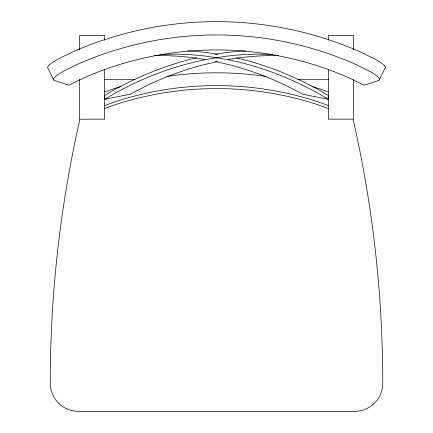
<?xml version="1.0" encoding="UTF-8"?>
<svg xmlns="http://www.w3.org/2000/svg" width="433" height="433" viewBox="0 0 433 433"><rect width="100%" height="100%" fill="white"/><g stroke="black" fill="none" stroke-linecap="round" stroke-linejoin="round"><path stroke-width="0.65" d="M215.336 61.518L230.93 65.134A622.389 406.971 84.4 0 1 285.807 85.458L303.03 94.297L328.257 99.244L328.284 95.433L318.753 89.837A626.075 409.385 84.4 0 0 236.499 57.876M196.501 57.876A626.075 409.385 -84.4 0 0 114.247 89.837L104.716 95.433L104.743 99.244L114.902 93.279A622.389 406.971 -84.4 0 1 206.243 59.451L224.781 56.425A622.389 406.971 -84.4 0 1 272.357 54.477M104.651 91.937L112.234 89.22A336.879 334.487 0 0 1 121.088 86.492M104.651 105.533L116.223 101.392A323.987 321.687 0 0 1 316.777 101.392L328.349 105.533M104.651 108.521L116.223 104.375A323.987 321.687 0 0 1 316.777 104.375L328.349 108.521M217.664 61.518L202.07 65.134A622.389 406.971 -84.4 0 0 147.193 85.458L129.97 94.297L104.743 99.244M215.206 54.325L224.776 52.761A626.075 409.385 -84.4 0 1 245.419 50.877M104.651 79.612L135.064 79.612M297.936 79.612L328.349 79.612M217.794 54.325L208.224 52.761A626.075 409.385 84.4 0 0 187.581 50.877M328.349 91.937L320.766 89.22A336.879 334.487 0 0 0 311.912 86.492M328.257 99.244L318.098 93.279A622.389 406.971 84.4 0 0 226.757 59.451L208.219 56.425A622.389 406.971 84.4 0 0 160.643 54.477M353.458 49.817L353.458 35.484L328.349 35.484L328.349 40.182M353.458 79.461L353.458 119.178M328.349 69.453L328.349 119.178L353.074 119.178A1189.386 1189.386 0 0 1 382.75 383.2A28.15 28.15 0 0 1 354.595 411.35L78.405 411.35A28.15 28.15 0 0 1 50.25 383.2A1189.386 1189.386 0 0 1 79.926 119.178L104.651 119.178L104.651 69.453M104.651 40.182L104.651 35.484L79.542 35.484L79.542 49.817M79.542 79.461L79.542 119.178M53.551 79.64A15.22 3.172 -26.2 0 1 65.811 70.081L77.772 64.192A343.64 343.64 0 0 1 355.228 64.192L367.189 70.081A15.22 3.172 26.2 0 1 379.449 79.64M154.224 55.613A622.389 406.971 84.4 0 1 204.49 59.397M228.51 59.397A622.389 406.971 -84.4 0 1 278.776 55.613M166.992 76.43A336.879 334.487 0 0 1 266.008 76.43M385.31 67.716L379.097 80.349L363.996 85.198L349.171 77.908A328.647 328.647 0 0 0 83.829 77.908L69.004 85.198L53.903 80.349L47.69 67.716A15.22 3.172 -26.2 0 1 59.943 58.157L72.408 52.03A356.938 356.938 0 0 1 360.592 52.03L373.057 58.157A15.22 3.172 26.2 0 1 385.31 67.716"/></g></svg>
